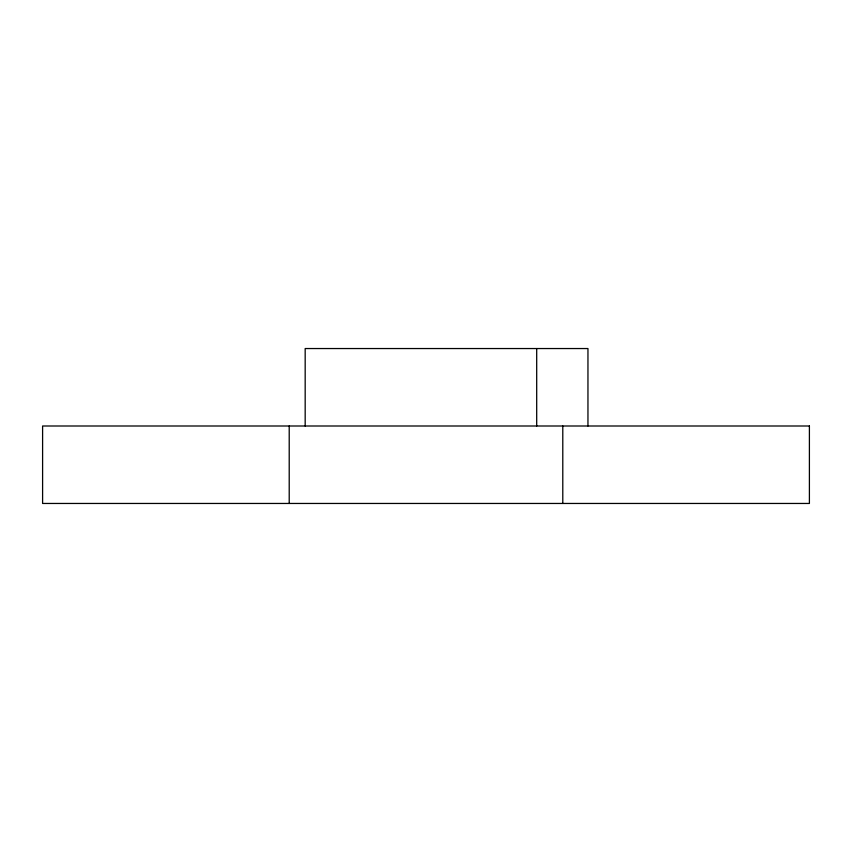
<?xml version="1.0" encoding="UTF-8"?>
<svg xmlns="http://www.w3.org/2000/svg" width="852" height="852" viewBox="0 0 852 852"><rect width="100%" height="100%" fill="white"/><g stroke="black" fill="none" stroke-linecap="round" stroke-linejoin="round"><path stroke-width="1.28" d="M587.955 426L587.955 348.543L305.176 348.543L305.176 426M562.789 426L562.789 503.457M536.696 348.543L536.696 426M289.211 426L289.211 503.457M809.4 426L42.6 426L42.6 503.457L809.4 503.457L809.4 426"/></g></svg>
